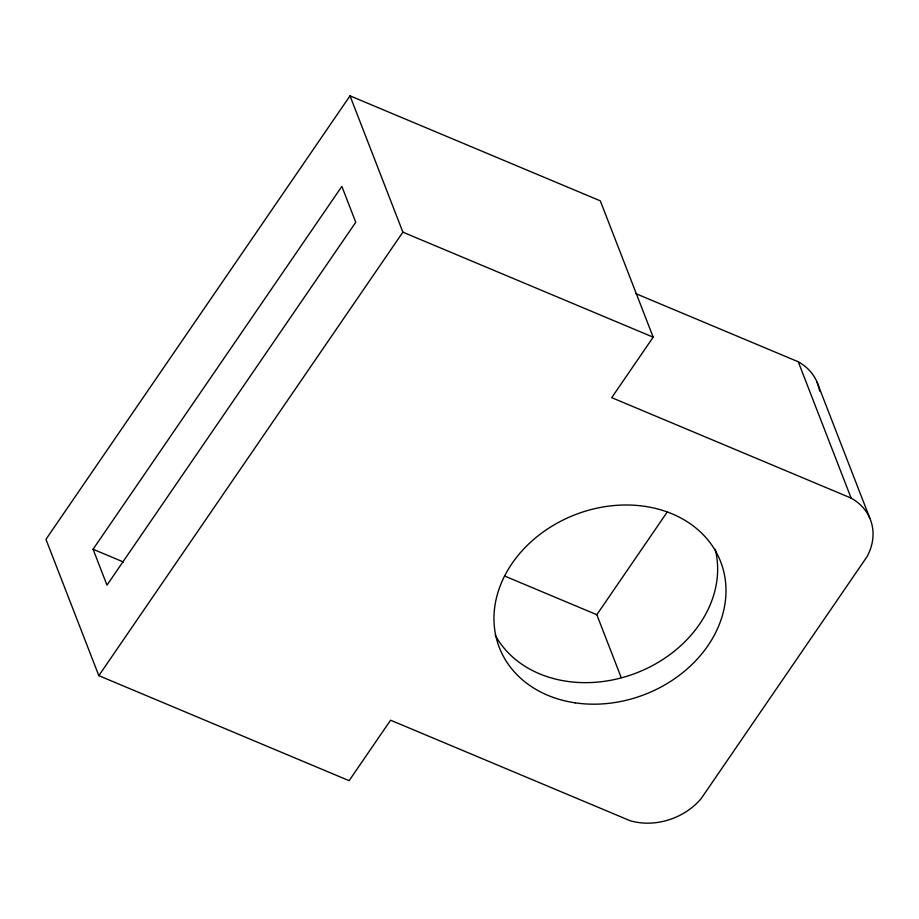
<?xml version="1.0" encoding="UTF-8"?>
<svg xmlns="http://www.w3.org/2000/svg" width="919" height="919" viewBox="0 0 919 919"><rect width="100%" height="100%" fill="white"/><g stroke="black" fill="none" stroke-linecap="round" stroke-linejoin="round"><path stroke-width="1.38" d="M851.132 498.098L611.721 397.651L653.179 337.181L600.302 200.847L350.013 95.84L45.95 539.338L98.827 675.66L349.117 780.679L390.586 720.197L629.997 820.656A59.344 48.19 -21.2 0 0 701.163 798.6L867.019 556.684A59.344 48.19 -21.2 0 0 851.132 498.098L798.255 361.776L635.557 293.517M93.072 549.252L341.857 186.385L355.768 222.26L106.983 585.127L93.072 549.252L123.41 561.98M98.827 675.66L402.89 232.162L350.013 95.84M621.152 677.452L596.822 614.719L667.137 512.147M402.89 232.162L653.179 337.181M504.485 575.972L596.822 614.719M816.991 382.017L869.868 518.339M798.255 361.776A59.344 48.19 -21.2 0 1 819.645 391.195M715.212 549.321A118.689 96.392 -21.2 0 1 636.695 672.846A118.689 96.392 -21.2 0 1 495.18 635.063M575.248 702.851A118.689 96.392 -21.2 0 0 723.207 569.493A118.689 96.392 -21.2 0 0 531.469 541.417A118.689 96.392 -21.2 0 0 575.248 702.851"/></g></svg>
